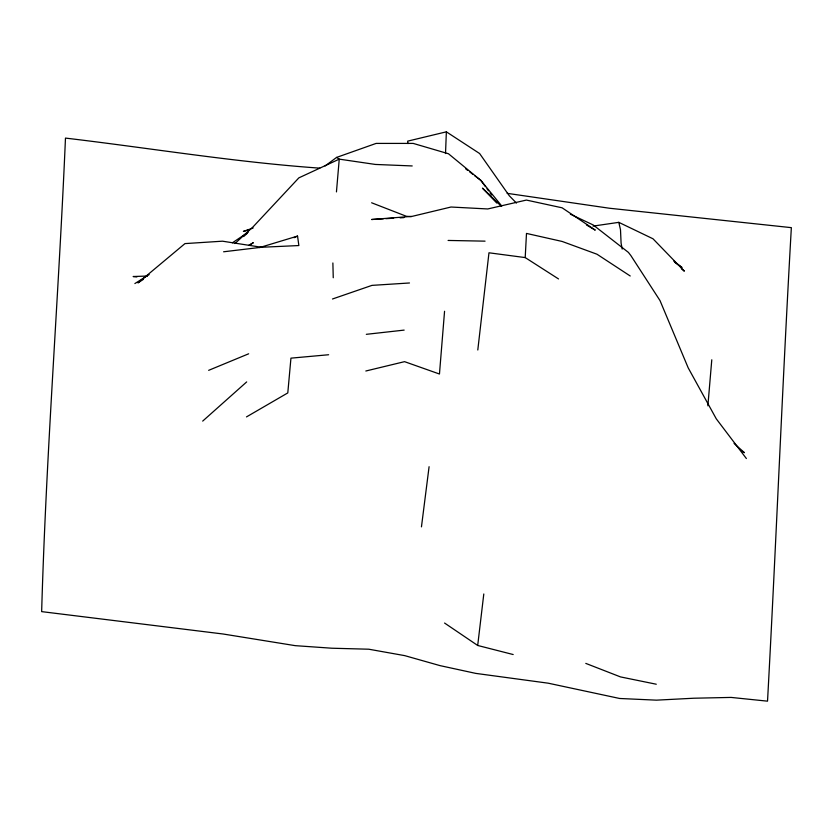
<?xml version="1.0" encoding="UTF-8"?>
<svg xmlns="http://www.w3.org/2000/svg" width="833" height="833" viewBox="0 0 833 833"><rect width="100%" height="100%" fill="white"/><g stroke="black" fill="none" stroke-linecap="round" stroke-linejoin="round"><path stroke-width="1.25" d="M445.52 153.553L446.363 131.833L407.639 141.152L408.055 143.588M558.526 278.94L525.207 257.584L526.487 233.417L562.15 241.455L596.98 254.221L630.227 275.994M444.562 311.271L439.46 374.017L404.557 361.657L365.822 371.008M707.873 405.817L711.788 359.794M336.449 191.902L339.25 159.145L336.563 157.427L325.109 165.965M477.798 350.006L488.971 252.795L525.207 257.584M513.18 654.54L477.694 645.471L483.796 593.981M421.456 526.862L429.089 466.699M234.979 243.528L253.159 226.763L298.86 177.856L339.25 159.145L375.391 164.445L412.21 165.944M243.611 236.572L247.432 233.146M202.69 421.102L246.683 381.92M232.438 242.778L248.296 232.136M143.359 279.347L137.976 282.887L184.968 243.6L222.484 241.185L261.479 247.266L298.86 245.548L297.548 236.083L259.594 247.568M249.036 245.423L253.336 242.684L248.859 245.329M134.873 283.564L149.159 274.578M246.485 416.906L287.791 392.916L290.946 358.148L328.629 354.743M294.007 237.717L297.548 236.083M208.656 370.341L248.661 353.796M336.563 157.427L376.12 143.411L413.199 143.411L448.466 153.751L480.849 180.397L501.747 206.001M253.149 227.992L243.382 231.407L249.671 229.71M332.492 298.995L371.976 285.375L409.482 282.981M593.096 226.097L618.804 222.349L652.989 238.779L684.362 271.173L681.363 268.684M223.598 251.785L261.479 247.266M366.322 334.325L404.151 330.107M383.284 218.829L371.653 219.506L412.283 216.33L451.007 207.021L487.753 208.958L526.394 200.066L562.119 207.813L595.262 230.127L586.463 224.962M385.866 218.673L393.624 218.215M400.079 217.84L403.953 217.611M147.431 276.046L133.134 276.525L136.893 276.931M448.092 240.445L485.056 241.154M411.367 216.653L406.327 216.268L371.622 202.783M319.757 168.141C234.51 162.154 150.284 148.118 65.474 138.091C58.695 295.996 46.138 453.631 41.65 611.62L223.119 634.007L295.236 645.658L331.867 648.22L368.769 649.209L404.723 655.633L440.043 665.629L475.758 673.387L548.197 683.185L619.669 698.481L656.456 700.157L693.879 698.221L731.103 697.419L767.526 701.167C776.148 543.335 782.322 385.46 791.35 227.648L609.36 208.229L507.13 193.329M656.279 684.226L620.491 676.906L585.786 663.391M570.366 214.196L593.19 224.962L628.415 252.409L630.852 255.554L659.996 300.557L688.193 367.853L716.286 418.843L746.378 458.535M742.224 451.413L744.421 452.673L734.06 443.416M446.363 131.833L479.621 153.532L509.265 195.724L516.439 203.075M444.572 623.042L477.694 645.471M674.699 262.239L682.019 267.539L673.866 261.187M465.709 168.891L467.729 170.421M469.75 171.952L472.769 174.253M474.789 175.794L480.849 180.397L485.452 186.644M500.987 205.949L482.463 188.143L496.791 203.065M486.982 188.737L488.523 190.819M490.054 192.902L491.585 194.995M618.804 222.349L620.491 229.71L621.095 243.174L622.189 249.077M332.877 262.968L333.252 277.753"/></g></svg>
